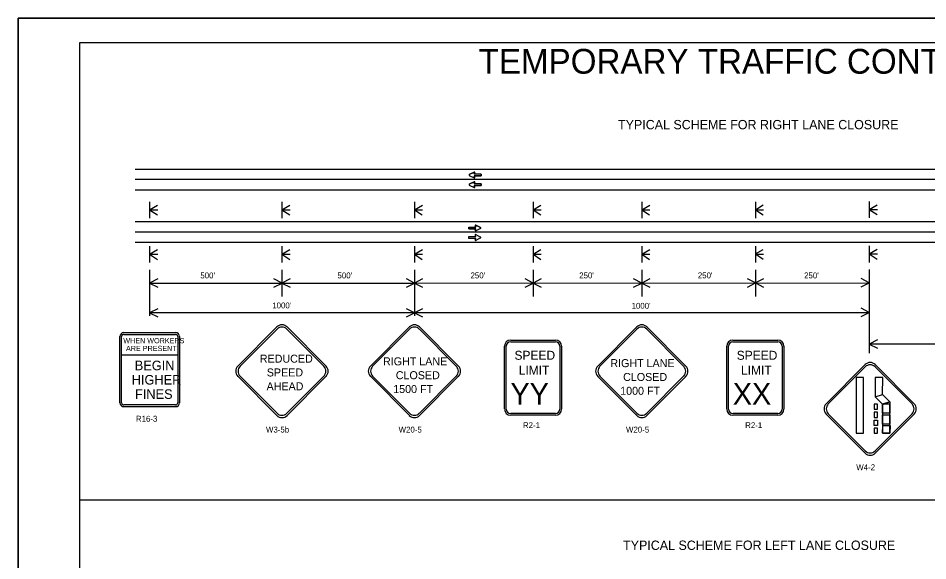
# Model space of a CAD drawing. Extents: x 0 to 34, y 0 to 22.
# Drawn here: x 0 to 18.55, y 10.94 to 22 of the extents above; entities that cross this region are included whole.
import ezdxf

# ---------------------------------------------------------------- set-up
doc = ezdxf.new("R2010")
doc.units = 0
for name, color, linetype in [('ANNO-SHT', 7, 'Continuous'), ('Level 1', 7, 'Continuous'), ('Level 32', 7, 'Continuous'), ('PlotBorder', 7, 'Continuous'), ('SHADE-GENERIC', 7, 'Continuous'), ('SHT-BNDRY', 7, 'Continuous'), ('SHT-FENCE', 7, 'Continuous')]:
    doc.layers.add(name, color=color, linetype=linetype)

msp = doc.modelspace()

# ---------------------------------------------------------------- linework, layer by layer
at = {"layer": 'Level 1'}
for p, q in [((2.384, 18.921), (31.479, 18.921)), ((9.198, 18.811), (9.298, 18.861)), ((9.198, 18.794), (9.298, 18.744)), ((9.292, 18.858), (9.292, 18.858)), ((9.31, 18.848), (9.296, 18.827)), ((9.31, 18.758), (9.296, 18.778)), ((9.44, 18.821), (9.299, 18.821)), ((9.44, 18.784), (9.299, 18.784)), ((9.44, 18.821), (9.44, 18.784)), ((2.384, 18.717), (31.479, 18.717)), ((9.198, 18.616), (9.298, 18.666)), ((9.198, 18.6), (9.298, 18.549)), ((9.292, 18.664), (9.292, 18.664)), ((9.31, 18.653), (9.296, 18.632)), ((9.31, 18.563), (9.296, 18.584)), ((9.44, 18.626), (9.299, 18.626)), ((9.44, 18.589), (9.299, 18.589)), ((9.44, 18.626), (9.44, 18.589)), ((2.384, 18.504), (31.479, 18.504)), ((2.68, 18.256), (2.68, 18.089)), ((2.68, 18.097), (2.84, 18.192)), ((5.378, 18.256), (5.378, 18.089)), ((5.378, 18.097), (5.538, 18.192)), ((8.079, 18.256), (8.079, 18.089)), ((8.079, 18.097), (8.24, 18.192)), ((10.499, 18.256), (10.499, 18.089)), ((10.499, 18.097), (10.659, 18.192)), ((12.715, 18.256), (12.715, 18.089)), ((12.715, 18.097), (12.875, 18.192)), ((15.03, 18.257), (15.03, 18.09)), ((15.03, 18.097), (15.19, 18.193)), ((17.351, 18.263), (17.351, 18.096)), ((17.351, 18.104), (17.512, 18.199)), ((2.68, 18.097), (2.839, 17.989)), ((2.68, 18.094), (2.847, 18.094)), ((2.68, 18.089), (2.68, 17.922)), ((5.378, 18.097), (5.536, 17.989)), ((5.378, 18.094), (5.544, 18.094)), ((5.378, 18.089), (5.378, 17.922)), ((8.079, 18.097), (8.238, 17.989)), ((8.079, 18.094), (8.246, 18.094)), ((8.079, 18.089), (8.079, 17.922)), ((10.499, 18.097), (10.657, 17.989)), ((10.499, 18.094), (10.665, 18.094)), ((10.499, 18.089), (10.499, 17.922)), ((12.715, 18.097), (12.873, 17.989)), ((12.715, 18.094), (12.881, 18.094)), ((12.715, 18.089), (12.715, 17.922)), ((15.03, 18.097), (15.188, 17.99)), ((15.03, 18.095), (15.196, 18.095)), ((15.03, 18.09), (15.03, 17.923)), ((17.351, 18.104), (17.51, 17.996)), ((17.351, 18.101), (17.518, 18.101)), ((17.351, 18.096), (17.351, 17.929)), ((2.384, 17.853), (31.479, 17.853)), ((2.68, 17.922), (2.68, 17.922)), ((5.378, 17.922), (5.378, 17.922)), ((8.079, 17.922), (8.079, 17.922)), ((10.499, 17.922), (10.499, 17.922)), ((12.715, 17.922), (12.715, 17.922)), ((15.03, 17.923), (15.03, 17.923)), ((17.351, 17.929), (17.351, 17.929)), ((2.384, 17.645), (31.479, 17.645)), ((9.186, 17.743), (9.327, 17.743)), ((9.186, 17.743), (9.186, 17.706)), ((9.186, 17.706), (9.327, 17.706)), ((9.316, 17.769), (9.33, 17.748)), ((9.316, 17.679), (9.33, 17.7)), ((9.428, 17.732), (9.328, 17.782)), ((9.428, 17.716), (9.328, 17.665)), ((9.334, 17.78), (9.334, 17.78)), ((2.384, 17.436), (31.479, 17.436)), ((2.68, 17.352), (2.68, 17.186)), ((2.68, 17.193), (2.84, 17.288)), ((5.378, 17.352), (5.378, 17.186)), ((5.378, 17.193), (5.538, 17.288)), ((8.079, 17.352), (8.079, 17.186)), ((8.079, 17.193), (8.24, 17.288)), ((10.499, 17.352), (10.499, 17.186)), ((10.499, 17.193), (10.659, 17.288)), ((12.715, 17.352), (12.715, 17.186)), ((12.715, 17.193), (12.875, 17.288)), ((15.03, 17.353), (15.03, 17.186)), ((15.03, 17.194), (15.19, 17.289)), ((17.351, 17.357), (17.351, 17.19)), ((17.351, 17.198), (17.512, 17.293)), ((2.68, 17.193), (2.839, 17.085)), ((2.68, 17.191), (2.847, 17.191)), ((2.68, 17.186), (2.68, 17.018)), ((5.378, 17.193), (5.536, 17.085)), ((5.378, 17.191), (5.544, 17.191)), ((5.378, 17.186), (5.378, 17.018)), ((8.079, 17.193), (8.238, 17.085)), ((8.079, 17.191), (8.246, 17.191)), ((8.079, 17.186), (8.079, 17.018)), ((10.499, 17.193), (10.657, 17.085)), ((10.499, 17.191), (10.665, 17.191)), ((10.499, 17.186), (10.499, 17.018)), ((12.715, 17.193), (12.873, 17.085)), ((12.715, 17.191), (12.881, 17.191)), ((12.715, 17.186), (12.715, 17.018)), ((15.03, 17.194), (15.188, 17.086)), ((15.03, 17.192), (15.196, 17.192)), ((15.03, 17.186), (15.03, 17.019)), ((17.351, 17.198), (17.51, 17.09)), ((17.351, 17.196), (17.518, 17.196)), ((17.351, 17.19), (17.351, 17.023)), ((2.68, 17.018), (2.68, 17.018)), ((5.378, 17.018), (5.378, 17.018)), ((8.079, 17.018), (8.079, 17.018)), ((10.499, 17.018), (10.499, 17.018)), ((12.715, 17.018), (12.715, 17.018)), ((15.03, 17.019), (15.03, 17.019)), ((17.351, 17.023), (17.351, 17.023)), ((17.351, 16.88), (17.351, 15.173)), ((2.678, 16.873), (2.678, 15.936)), ((5.378, 16.873), (5.378, 16.331)), ((8.079, 16.873), (8.079, 15.936)), ((10.499, 16.873), (10.499, 16.331)), ((12.715, 16.873), (12.715, 16.331)), ((15.03, 16.874), (15.03, 16.331)), ((2.678, 16.602), (5.38, 16.602)), ((5.378, 16.604), (5.378, 16.602)), ((5.378, 16.602), (8.079, 16.602)), ((8.079, 16.604), (8.079, 16.602)), ((8.079, 16.602), (12.715, 16.604)), ((10.499, 16.604), (10.499, 16.602)), ((10.499, 16.604), (10.499, 16.602)), ((12.715, 16.604), (12.715, 16.602)), ((12.715, 16.602), (17.35, 16.604)), ((15.03, 16.605), (15.03, 16.603)), ((15.134, 16.604), (15.134, 16.602)), ((2.674, 16.003), (8.079, 16.003)), ((8.079, 16.003), (17.343, 16.003)), ((2.153, 15.592), (3.21, 15.592)), ((4.479, 14.91), (5.273, 15.707)), ((4.524, 14.905), (5.279, 15.662)), ((5.477, 15.662), (6.231, 14.905)), ((5.482, 15.707), (6.276, 14.91)), ((7.181, 14.91), (7.975, 15.707)), ((7.226, 14.905), (7.98, 15.662)), ((8.179, 15.662), (8.933, 14.905)), ((8.184, 15.707), (8.978, 14.91)), ((11.816, 14.91), (12.61, 15.707)), ((11.861, 14.905), (12.615, 15.662)), ((12.814, 15.662), (13.568, 14.905)), ((12.819, 15.707), (13.613, 14.91)), ((2.073, 14.162), (2.073, 15.512)), ((2.109, 14.162), (2.109, 15.512)), ((2.153, 15.556), (3.21, 15.556)), ((3.254, 15.512), (3.254, 14.162)), ((3.29, 15.512), (3.29, 14.162)), ((10.042, 15.439), (10.046, 15.439)), ((10.042, 15.404), (10.046, 15.404)), ((10.046, 15.439), (10.956, 15.439)), ((10.046, 15.404), (10.956, 15.404)), ((14.574, 15.439), (14.577, 15.439)), ((14.574, 15.404), (14.577, 15.404)), ((14.577, 15.439), (15.487, 15.439)), ((14.577, 15.404), (15.487, 15.404)), ((9.916, 14.038), (9.916, 15.316)), ((9.951, 14.038), (9.951, 15.316)), ((11.043, 15.316), (11.043, 14.038)), ((11.078, 15.316), (11.078, 14.038)), ((14.448, 14.038), (14.448, 15.316)), ((14.483, 14.038), (14.483, 15.316)), ((15.574, 15.316), (15.574, 14.038)), ((15.61, 15.316), (15.61, 14.038)), ((2.109, 15.141), (3.254, 15.141)), ((16.472, 14.142), (17.266, 14.939)), ((16.517, 14.137), (17.271, 14.894)), ((17.47, 14.894), (18.224, 14.137)), ((17.475, 14.939), (18.269, 14.142)), ((5.273, 13.904), (4.479, 14.701)), ((5.279, 13.949), (4.524, 14.706)), ((6.231, 14.706), (5.477, 13.949)), ((6.276, 14.701), (5.482, 13.904)), ((7.975, 13.904), (7.181, 14.701)), ((7.98, 13.949), (7.226, 14.706)), ((8.933, 14.706), (8.179, 13.949)), ((8.978, 14.701), (8.184, 13.904)), ((12.61, 13.904), (11.816, 14.7)), ((12.615, 13.949), (11.861, 14.705)), ((13.568, 14.705), (12.814, 13.949)), ((13.613, 14.7), (12.819, 13.904)), ((3.21, 14.118), (2.153, 14.118)), ((3.21, 14.082), (2.153, 14.082)), ((10.956, 13.942), (10.046, 13.942)), ((15.487, 13.942), (14.577, 13.942)), ((17.266, 13.136), (16.472, 13.932)), ((17.271, 13.181), (16.517, 13.938)), ((18.224, 13.938), (17.47, 13.181)), ((18.269, 13.932), (17.475, 13.136)), ((10.956, 13.907), (10.046, 13.907)), ((15.487, 13.907), (14.577, 13.907)), ((1.25, 12.185), (27.437, 12.185))]:
    msp.add_line(p, q, dxfattribs=at)
for points in [[(17.185, 16.526), (17.351, 16.609), (17.185, 16.693)], [(17.185, 16.526), (17.351, 16.609), (17.185, 16.693)], [(2.844, 16.685), (2.678, 16.602), (2.844, 16.519)], [(5.214, 16.519), (5.38, 16.602), (5.214, 16.685)], [(5.544, 16.685), (5.378, 16.602), (5.544, 16.519)], [(7.915, 16.519), (8.081, 16.602), (7.915, 16.685)], [(8.246, 16.685), (8.079, 16.602), (8.246, 16.519)], [(10.335, 16.519), (10.501, 16.602), (10.335, 16.685)], [(10.665, 16.685), (10.499, 16.602), (10.665, 16.519)], [(12.548, 16.519), (12.715, 16.602), (12.548, 16.685)], [(12.881, 16.685), (12.715, 16.602), (12.881, 16.519)], [(12.881, 16.685), (12.715, 16.602), (12.881, 16.519)], [(14.868, 16.519), (15.034, 16.603), (14.868, 16.686)], [(15.198, 16.686), (15.032, 16.603), (15.198, 16.519)], [(2.844, 16.079), (2.678, 15.996), (2.844, 15.912)], [(7.915, 15.912), (8.081, 15.996), (7.915, 16.079)], [(8.246, 16.079), (8.079, 15.996), (8.246, 15.912)], [(17.185, 15.92), (17.351, 16.003), (17.185, 16.087)], [(17.518, 15.442), (17.351, 15.358), (17.518, 15.275)]]:
    msp.add_lwpolyline(points, dxfattribs=at)
for centre, major_axis, start_param, end_param in [((9.202, 18.803), (0, -0.00927), 3.604777, 5.819581), ((9.299, 18.825), (0, -0.00371), 4.123532, 6.282975), ((9.299, 18.781), (0, -0.00371), 3.141383, 5.300826), ((9.302, 18.853), (0, 0.00927), 4.124176, 6.746623), ((9.302, 18.753), (0, -0.00927), 5.819328, 8.441774), ((9.202, 18.608), (0, -0.00927), 3.604777, 5.819581), ((9.299, 18.63), (0, -0.00371), 4.123532, 6.282975), ((9.299, 18.586), (0, -0.00371), 3.141383, 5.300826), ((9.302, 18.658), (0, 0.00927), 4.124176, 6.746623), ((9.302, 18.558), (0, -0.00927), 5.819328, 8.441774), ((9.324, 17.774), (0, -0.00927), 2.678155, 5.300602), ((9.324, 17.674), (0, -0.00927), 4.124596, 6.747043), ((9.327, 17.746), (0, 0.00371), 3.141803, 5.301246), ((9.327, 17.702), (0, 0.00371), 4.123952, 6.283395), ((9.424, 17.724), (0, -0.00927), 0.463604, 2.678408), ((5.378, 15.602), (0, 0.148), 5.497787, 7.068583), ((8.079, 15.602), (0, 0.148), 5.497787, 7.068583), ((12.715, 15.602), (0, 0.148), 5.497787, 7.068583), ((2.153, 15.512), (0, 0.0796), 0, 1.570796), ((3.21, 15.512), (0, 0.0796), 4.712389, 6.283185), ((5.378, 15.562), (0, 0.141), 5.497787, 7.068583), ((8.079, 15.562), (0, 0.141), 5.497787, 7.068583), ((12.715, 15.562), (0, 0.141), 5.497787, 7.068583), ((2.153, 15.512), (0, 0.0442), 0, 1.570796), ((3.21, 15.512), (0, 0.0442), 4.712389, 6.283185), ((10.042, 15.312), (0, -0.127), 3.141593, 4.712389), ((10.042, 15.312), (0, -0.0913), 3.141593, 4.712389), ((10.952, 15.312), (0, 0.127), 4.712389, 6.283185), ((10.952, 15.312), (0, 0.0913), 4.712389, 6.283185), ((14.574, 15.312), (0, -0.127), 3.141593, 4.712389), ((14.574, 15.312), (0, -0.0913), 3.141593, 4.712389), ((15.484, 15.312), (0, 0.127), 4.712389, 6.283185), ((15.484, 15.312), (0, 0.0913), 4.712389, 6.283185), ((4.584, 14.805), (0, -0.148), 3.926991, 5.497787), ((4.624, 14.805), (0, -0.141), 3.926991, 5.497787), ((6.132, 14.805), (0, 0.141), 3.926991, 5.497787), ((6.172, 14.805), (0, 0.148), 3.926991, 5.497787), ((7.286, 14.805), (0, -0.148), 3.926991, 5.497787), ((7.325, 14.805), (0, -0.141), 3.926991, 5.497787), ((8.834, 14.805), (0, 0.141), 3.926991, 5.497787), ((8.873, 14.805), (0, 0.148), 3.926991, 5.497787), ((11.921, 14.805), (0, -0.148), 3.926991, 5.497787), ((11.96, 14.805), (0, -0.141), 3.926991, 5.497787), ((13.469, 14.805), (0, 0.141), 3.926991, 5.497787), ((13.508, 14.805), (0, 0.148), 3.926991, 5.497787), ((17.37, 14.834), (0, -0.148), 2.356194, 3.926991), ((17.37, 14.794), (0, -0.141), 2.356194, 3.926991), ((2.153, 14.162), (0, -0.0796), 4.712389, 6.283185), ((2.153, 14.162), (0, -0.0442), 4.712389, 6.283185), ((3.21, 14.162), (0, -0.0442), 0, 1.570796), ((3.21, 14.162), (0, -0.0796), 0, 1.570796), ((16.577, 14.037), (0, -0.148), 3.926991, 5.497787), ((16.616, 14.037), (0, -0.141), 3.926991, 5.497787), ((18.125, 14.037), (0, 0.141), 3.926991, 5.497787), ((18.164, 14.037), (0, 0.148), 3.926991, 5.497787), ((5.378, 14.048), (0, 0.141), 2.356194, 3.926991), ((8.079, 14.048), (0, 0.141), 2.356194, 3.926991), ((10.042, 14.034), (0, -0.127), 4.712389, 6.283185), ((10.042, 14.034), (0, -0.0913), 4.712389, 6.283185), ((10.952, 14.034), (0, 0.0913), 3.141593, 4.712389), ((10.952, 14.034), (0, 0.127), 3.141593, 4.712389), ((12.715, 14.048), (0, 0.141), 2.356194, 3.926991), ((14.574, 14.034), (0, -0.127), 4.712389, 6.283185), ((14.574, 14.034), (0, -0.0913), 4.712389, 6.283185), ((15.484, 14.034), (0, 0.0913), 3.141593, 4.712389), ((15.484, 14.034), (0, 0.127), 3.141593, 4.712389), ((5.378, 14.008), (0, 0.148), 2.356194, 3.926991), ((8.079, 14.008), (0, 0.148), 2.356194, 3.926991), ((12.715, 14.008), (0, 0.148), 2.356194, 3.926991), ((17.37, 13.28), (0, -0.141), 5.497787, 7.068583), ((17.37, 13.24), (0, -0.148), 5.497787, 7.068583)]:
    msp.add_ellipse(centre, major_axis=major_axis, ratio=0.996122, start_param=start_param, end_param=end_param, dxfattribs=at)
at = {"layer": 'Level 32'}
msp.add_line((20.583, 15.358), (17.351, 15.358), dxfattribs=at)
at = {"layer": 'PlotBorder'}
msp.add_lwpolyline([(0, 0), (34, 0), (34, 22), (0, 22)], close=True, dxfattribs=at)
at = {"layer": 'SHADE-GENERIC'}
for p, q in [((9.298, 18.861), (9.198, 18.811)), ((9.198, 18.794), (9.298, 18.744)), ((9.296, 18.827), (9.31, 18.848)), ((9.31, 18.758), (9.296, 18.778)), ((9.44, 18.821), (9.299, 18.821)), ((9.299, 18.784), (9.44, 18.784)), ((9.44, 18.784), (9.44, 18.821)), ((9.298, 18.666), (9.198, 18.616)), ((9.198, 18.6), (9.298, 18.549)), ((9.296, 18.632), (9.31, 18.653)), ((9.31, 18.563), (9.296, 18.584)), ((9.44, 18.626), (9.299, 18.626)), ((9.299, 18.589), (9.44, 18.589)), ((9.44, 18.589), (9.44, 18.626)), ((9.186, 17.706), (9.186, 17.743)), ((9.186, 17.743), (9.327, 17.743)), ((9.327, 17.706), (9.186, 17.706)), ((9.33, 17.748), (9.316, 17.769)), ((9.316, 17.679), (9.33, 17.7)), ((9.328, 17.782), (9.428, 17.732)), ((9.428, 17.716), (9.328, 17.665)), ((9.186, 17.511), (9.186, 17.548)), ((9.186, 17.548), (9.327, 17.548)), ((9.327, 17.511), (9.186, 17.511)), ((9.33, 17.554), (9.316, 17.574)), ((9.316, 17.484), (9.33, 17.505)), ((9.328, 17.588), (9.428, 17.537)), ((9.428, 17.521), (9.328, 17.471))]:
    msp.add_line(p, q, dxfattribs=at)
for points in [[(17.233, 14.679), (17.082, 14.679), (17.082, 13.543), (17.233, 13.543)], [(17.626, 14.678), (17.472, 14.678), (17.471, 14.285), (17.624, 14.333)], [(17.471, 14.285), (17.624, 14.333), (17.775, 14.18), (17.624, 14.13)], [(17.52, 14.135), (17.454, 14.135), (17.454, 14.028), (17.52, 14.028)], [(17.624, 14.129), (17.775, 14.18), (17.775, 13.949), (17.622, 13.949)], [(17.624, 13.543), (17.773, 13.543), (17.773, 14.13), (17.624, 14.13)], [(17.52, 13.967), (17.454, 13.967), (17.454, 13.86), (17.52, 13.86)], [(17.625, 13.913), (17.775, 13.913), (17.775, 13.727), (17.623, 13.727)], [(17.454, 13.806), (17.52, 13.806), (17.52, 13.7), (17.454, 13.7)], [(17.52, 13.646), (17.454, 13.646), (17.454, 13.54), (17.52, 13.54)], [(17.626, 13.701), (17.776, 13.701), (17.775, 13.543), (17.624, 13.543)]]:
    msp.add_lwpolyline(points, close=True, dxfattribs=at)
for centre, major_axis, start_param, end_param in [((9.202, 18.803), (0, -0.00927), 3.604777, 5.819581), ((9.302, 18.853), (0, 0.00927), 4.124176, 6.746623), ((9.302, 18.753), (0, -0.00927), 5.819328, 8.441774), ((9.202, 18.608), (0, -0.00927), 3.604777, 5.819581), ((9.299, 18.63), (0, -0.00371), 4.123532, 6.282975), ((9.299, 18.586), (0, -0.00371), 3.141383, 5.300826), ((9.302, 18.658), (0, 0.00927), 4.124176, 6.746623), ((9.302, 18.558), (0, -0.00927), 5.819328, 8.441774), ((9.324, 17.774), (0, -0.00927), 2.678155, 5.300602), ((9.324, 17.674), (0, -0.00927), 4.124596, 6.747043), ((9.424, 17.724), (0, -0.00927), 0.463604, 2.678408), ((9.324, 17.58), (0, -0.00927), 2.678155, 5.300602), ((9.324, 17.479), (0, -0.00927), 4.124596, 6.747043), ((9.327, 17.552), (0, 0.00371), 3.141803, 5.301246), ((9.327, 17.507), (0, 0.00371), 4.123952, 6.283395), ((9.424, 17.529), (0, -0.00927), 0.463604, 2.678408)]:
    msp.add_ellipse(centre, major_axis=major_axis, ratio=0.996122, start_param=start_param, end_param=end_param, dxfattribs=at)
at = {"layer": 'SHT-BNDRY'}
msp.add_lwpolyline([(1.25, 0.5), (33.5, 0.5), (33.5, 21.5), (1.25, 21.5)], close=True, dxfattribs=at)
at = {"layer": 'SHT-FENCE'}
msp.add_lwpolyline([(0, 22), (34, 22), (34, 0), (0, 0)], close=True, dxfattribs=at)

# ---------------------------------------------------------------- texts
at = {"layer": 'ANNO-SHT'}
msp.add_text('TEMPORARY TRAFFIC CONTROL PLAN SHEET', height=0.50546, dxfattribs=at).set_placement((9.387, 20.869))
at = {"layer": 'Level 1'}
for s, height, p in [('TYPICAL SCHEME FOR RIGHT LANE CLOSURE', 0.19, (12.23, 19.736)), ("500'", 0.12, (3.714, 16.697)), ("500'", 0.12, (6.51, 16.697)), ("250'", 0.12, (9.222, 16.697)), ("250'", 0.12, (11.438, 16.697)), ("250'", 0.12, (13.857, 16.697)), ("250'", 0.12, (16.024, 16.697)), ("1000'", 0.12, (5.18, 16.085)), ("1000'", 0.12, (12.506, 16.078)), ('WHEN WORKERS', 0.10616, (2.143, 15.375)), ('ARE PRESENT', 0.10616, (2.198, 15.216)), ('SPEED', 0.1828, (10.119, 15.038)), ('SPEED', 0.1828, (14.65, 15.038)), ('BEGIN', 0.1946, (2.377, 14.825)), ('REDUCED', 0.1631, (4.927, 14.979)), ('RIGHT LANE', 0.1631, (7.438, 14.924)), ('RIGHT LANE', 0.1631, (12.073, 14.888)), ('SPEED', 0.1631, (5.069, 14.698)), ('LIMIT', 0.1826, (10.206, 14.732)), ('LIMIT', 0.1826, (14.738, 14.732)), ('HIGHER', 0.1946, (2.315, 14.533)), ('CLOSED', 0.1631, (7.699, 14.642)), ('CLOSED', 0.1631, (12.334, 14.606)), ('AHEAD', 0.1631, (5.064, 14.416)), ('1500 FT', 0.1631, (7.646, 14.36)), ('YY', 0.4385, (10.037, 14.125)), ('1000 FT', 0.1631, (12.274, 14.324)), ('XX', 0.4385, (14.57, 14.125)), ('FINES', 0.1946, (2.382, 14.241)), ('R16-3', 0.12, (2.4, 13.776)), ('R2-1', 0.12, (10.291, 13.645)), ('R2-1', 0.12, (14.822, 13.645)), ('W3-5b', 0.12, (5.052, 13.555)), ('W20-5', 0.12, (7.757, 13.555)), ('W20-5', 0.12, (12.392, 13.555)), ('W4-2', 0.12, (17.087, 12.787)), ('TYPICAL SCHEME FOR LEFT LANE CLOSURE', 0.19, (12.333, 11.163))]:
    msp.add_text(s, height=height, dxfattribs=at).set_placement(p)

doc.saveas('drawing.dxf')
